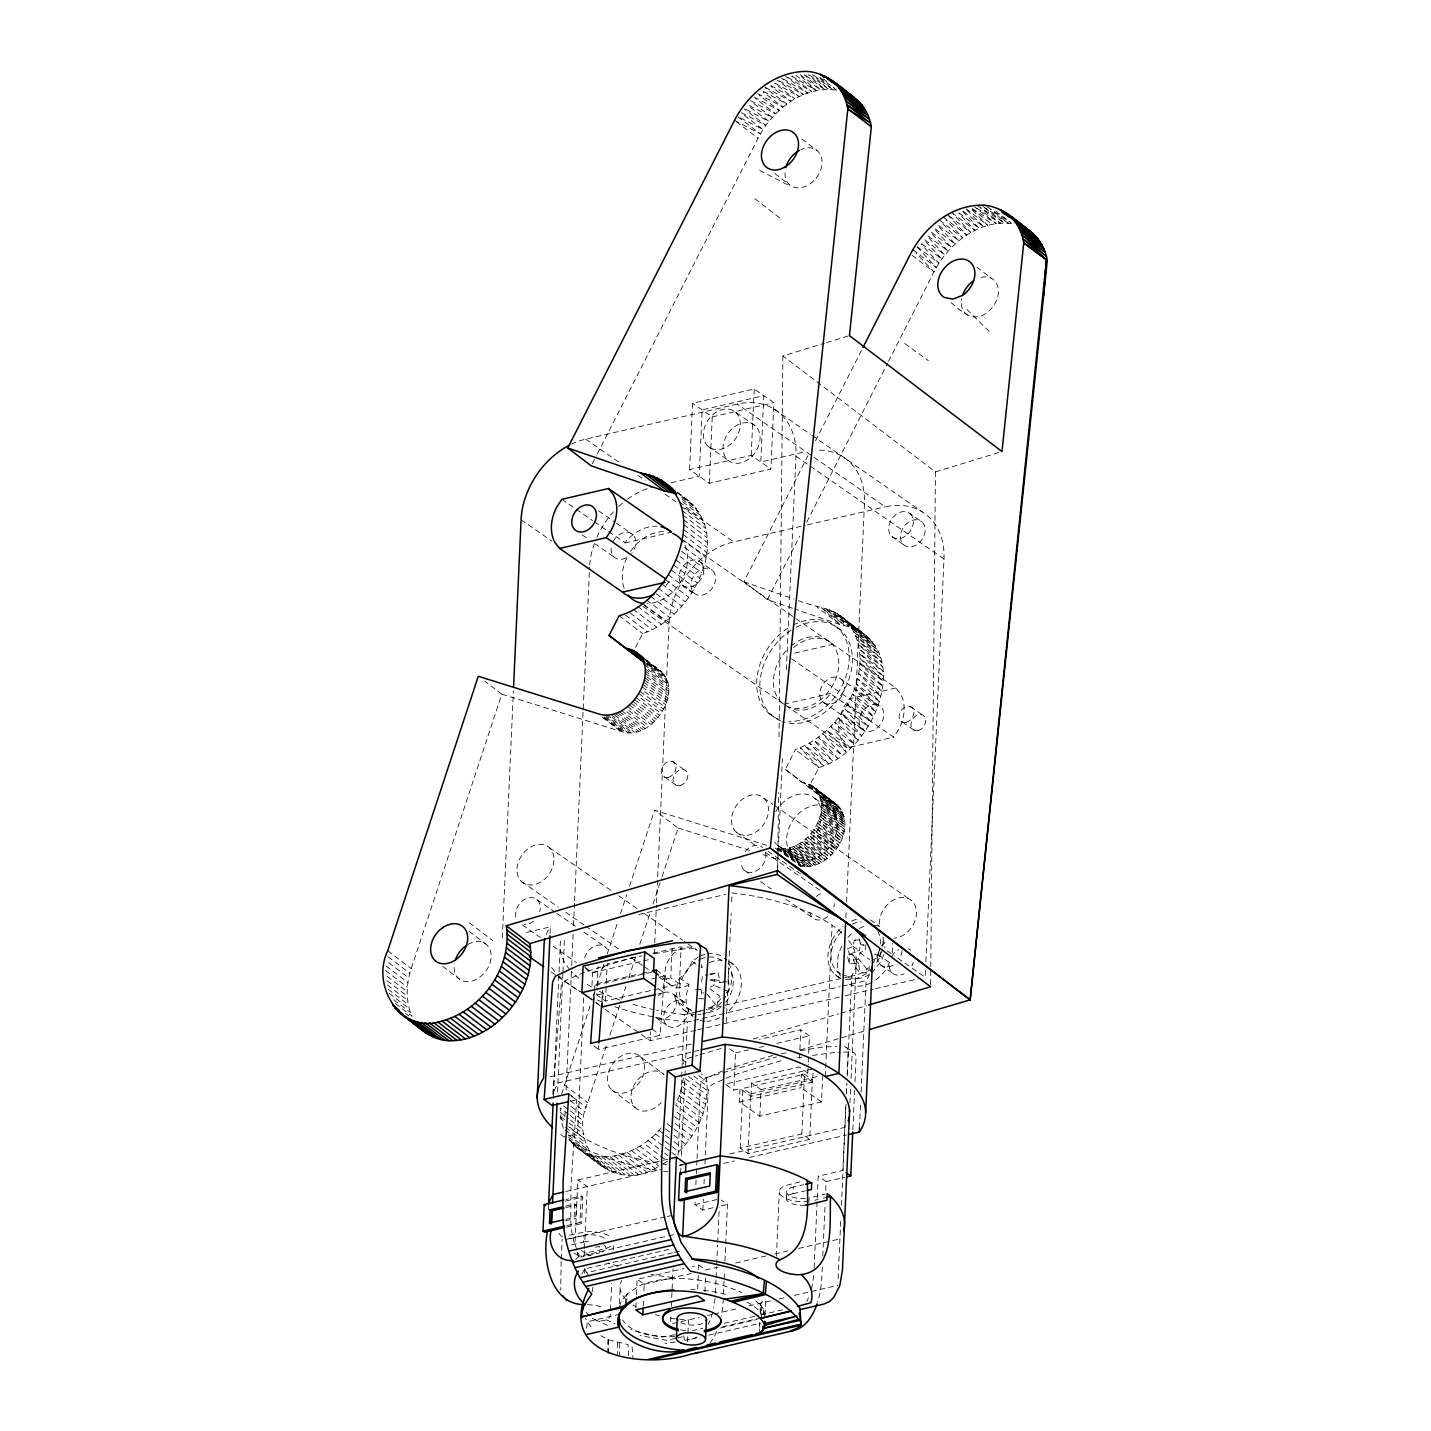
<?xml version="1.0" encoding="UTF-8"?>
<svg xmlns="http://www.w3.org/2000/svg" width="1431" height="1431" viewBox="0 0 1431 1431"><rect width="100%" height="100%" fill="white"/><g stroke="black" fill="none" stroke-linecap="round" stroke-linejoin="round"><path stroke-width="0.75" stroke-dasharray="5 3.75" d="M608.604 1353.476L608.622 1339.827L599.893 1335.177M760.201 1312.585L760.201 1304.804L755.389 1300.654M607.817 1353.171L607.871 1339.559M930.615 984.546L930.758 968.948M930.776 966.712L935.463 471.89L782.9 355.961L824.471 343.261M777.713 870.62L777.856 857.258M777.874 855.023L778.5 792.649M779.054 736.947L782.9 355.961M635.597 647.402L642.626 633.593C694.107 617.172 737.591 530.507 680.619 495.484M395.332 1003.489L412.11 1016.243C405.223 1001.342 406.225 983.956 411.234 968.626L501.816 694.142L485.02 681.371M657.705 1166.963C613.81 1195.135 566.98 1147.805 587.658 1102.639L607.138 1043.485M502.299 938.02L513.389 691.066M550.076 933.584L550.38 926.894L523.209 933.191M548.323 1209.982L548.52 1205.51M553.529 1094.125L560.129 947.072M557.553 1092.014L562.848 973.885M562.955 971.703L564.458 938.271M564.905 1116.896L565.209 1110.206M566.104 1090.172L571.595 967.767M571.702 965.531L573.098 934.389M573.491 925.499L574.493 903.247M574.6 901.011L589.572 567.302M561.149 1261.283L560.737 1290.136M561.238 1259.083L562.133 1239.157M583.687 997.997L577.605 1133.781L564.011 1136.93A170.593 71.478 2.6 0 1 558.752 1133.03M574.725 1204.079L576.299 1205.17L575.709 1218.443L574.135 1217.352L574.725 1204.079L564.458 1206.44M667.883 1159.182L577.838 1180.003L575.155 1239.747A14.632 7.37 77 0 0 577.051 1250.73M581.183 1196.012L582.757 1197.103L581.576 1223.648L580.002 1222.557L581.183 1196.012L565.961 1199.536M584.689 967.195L592.559 972.651L591.969 985.923L653.609 971.685M595.457 1247.295L599.535 1246.383L599.231 1253.019L580.897 1257.133L581.093 1252.715M571.434 1244.952L583.49 1242.09L583.794 1235.436A14.632 6.135 2.6 0 1 605.599 1239.568M584.206 1255.166L584.42 1250.73M584.51 1248.512L587.3 1186.549L577.838 1180.003M584.617 1273.018L584.814 1268.582M652.84 953.279L681.12 946.75L679.457 983.92L605.492 1001.02L596.834 995.01L597.121 988.445M597.228 986.263L598.104 966.569M602.397 1006.852L602.988 993.579L599.839 991.397M605.492 1001.02L606.172 985.709M606.279 983.526L607.155 963.832L641.964 955.801M610.5 1309.902L611.699 1283.357M613.184 1250.157L613.38 1245.739M619.408 1303.659L620.106 1288.401M635.883 1307.719L636.366 1296.808M636.455 1294.626L637.153 1279.35L683.893 1268.546M695.77 1030.248L650.318 1040.748L650.729 1031.858M654.217 953.994L654.611 945.086M654.718 942.868L656.418 905.054M656.507 902.818L669.1 622.503A73.196 55.326 -55.2 0 1 733.709 541.866L805.188 525.356M643.252 1306.092L643.539 1299.545M643.932 1290.816L644.236 1284.269L637.153 1279.35M657.652 994.098L664.038 992.613L664.628 979.341L659.906 976.067M689.581 469.618L692.568 403.238L754.191 388.982L773.885 402.648L770.898 469.046L709.275 483.284L689.581 469.618L751.221 455.38L770.898 469.046M679.457 983.92L670.781 977.91L672.159 947.304M670.638 1321.815L670.942 1315.178M671.336 1306.324L673.017 1268.653M678.133 1155.032L681.532 1079.207M681.639 1076.988L681.925 1070.316M682.032 1068.081L684.429 1014.668L697.469 1011.645M709.275 483.284L712.244 416.886L692.568 403.238M680.584 1173.366L680.977 1164.458M681.371 1155.55L684.877 1077.65M684.966 1075.414L687.363 1022.002L691.674 1021.001M687.56 1341.741L688.526 1319.937L679.636 1319.275M713.121 1207.71L702.854 1210.089L694.983 1204.616L695.18 1200.233M695.86 1184.868L696.253 1176.085M696.36 1173.885L696.951 1160.72M697.04 1158.52L700.296 1086.093A7.316 5.527 -55.2 0 1 705.555 1078.437L725.678 1069.565L772.758 1055.398M697.702 1289.116L698.489 1271.658M698.578 1269.476L698.775 1265.111L692.407 1266.578M702.854 1210.089L703.337 1199.106M704.034 1183.741L704.231 1179.359M704.928 1163.993L705.215 1157.411M705.322 1155.211L708.166 1091.549A7.316 5.527 -55.2 0 1 713.425 1083.893L733.548 1075.021L782.775 1060.228M708.148 1008.014L716.77 1006.011L719.435 995.869L708.417 987.784L714.015 985.297L714.266 979.734L708.774 979.806M704.893 1291.853L705.572 1276.577M751.221 455.38L754.191 388.982M726.25 1022.145L727.646 990.878M728.039 982.042L729.452 950.81M729.846 941.938L731.152 912.96M731.652 901.834L732.046 892.926L747.626 895.037A154.459 64.717 2.6 0 1 842.43 933.549M715.411 1293.016L716.001 1279.886M716.09 1277.704L716.591 1266.757M716.681 1264.575L717.575 1244.881M717.664 1242.68L719.238 1207.675M723.478 1294.107L724.068 1280.978M724.158 1278.777L724.551 1270.03M724.945 1261.283L725.642 1245.972M725.732 1243.772L727.503 1204.383L721.206 1200.019M813.041 1073.232L812.647 1082.086L751.007 1096.325L739.988 1088.669L733.835 1090.1L735.498 1052.912L728.576 1048.118M822.682 1075.361L821.501 1101.924L759.861 1116.162L739.398 1101.959L739.988 1088.669M740.203 1148.181L742.886 1088.436L804.526 1074.18L812.397 1079.654L809.713 1139.398L748.073 1153.654L740.203 1148.181L801.843 1133.942L809.713 1139.398M748.073 1153.654L750.756 1093.892L742.886 1088.436M751.007 1096.325L751.615 1083.052L813.237 1068.796M759.861 1116.162L761.059 1089.599L751.615 1083.052M777.48 867.812L782.363 758.806M786.37 669.815L795.958 456.239A73.196 55.326 -55.2 0 0 737.305 404.097L585.69 439.138A73.196 55.326 -55.2 0 0 571.613 444.093M759.396 1333.781L759.879 1322.87M760.272 1314.141L760.773 1303.23L764.565 1298.972M765.138 1315.053L765.925 1297.595M776.407 1256.257L779.287 1192.077M786.299 1198.856L786.603 1192.22M805.331 1205.135A14.632 6.135 2.6 0 1 787.658 1201.235A14.632 6.135 2.6 0 1 793.042 1193.651L793.329 1187.014L803.524 1184.725M799.518 1058.242L800.788 1029.819L759.467 1039.371M821.501 1101.924L801.02 1087.703L801.628 1074.431L807.782 1073L808.175 1064.253M801.843 1133.942L804.526 1074.18M808.282 1062.07L808.569 1055.506M808.676 1053.323L809.445 1035.829L800.788 1029.819M808.891 1202.38L809.087 1197.944L825.168 1194.134M814.114 1268.027L818.246 1176.139L842.895 1170.433L845.846 1104.589M825.293 1076.541L825.58 1069.869M825.687 1067.633L832.091 925.177M822.288 1266.936L821.895 1275.683A91.423 45.989 77 0 1 817.566 1302.246M822.771 1255.989L825.132 1203.489M825.723 1190.359L826.116 1181.595L818.246 1176.139M845.882 917.575L846.168 910.903M846.58 902.013L864.449 503.784A73.196 55.326 -55.2 0 0 815.795 450.21M846.347 1093.606L846.741 1084.841M847.134 1076.058L848.207 1051.91A7.316 5.527 -55.2 0 0 843.539 1046.544M838.137 1278.724L840.712 1221.072M841.428 1205.474L846.025 1102.872M846.419 1093.982L846.919 1082.945M847.313 1074.037L851.731 975.996L854.969 969.538A154.459 64.717 2.6 0 0 847.814 939.38M849.942 1102.979L850.658 1087.399M851.051 1078.598L856.346 960.523M852.84 1129.81L854.611 1090.297M855.005 1081.514L856.096 1057.366A7.316 5.527 -55.2 0 0 851.427 1052L838.262 1052.232M865.88 944.693L865.63 950.256L860.031 952.742L858.654 958.967L868.384 970.969C857.026 978.554 853.985 962.83 852.643 954.441L847.152 954.531L849.191 963.582L858.707 963.689L859.763 972.973M859.512 1127.61L860.603 1103.122M861.104 1091.996L866.095 980.682A170.593 71.478 2.6 0 0 869.404 974.94M925.499 970.558L925.195 977.23L894.464 955.908M925.893 961.65L943.977 558.984A73.196 55.326 -55.2 0 0 885.324 506.842L737.305 404.097M671.801 1152.51L675.164 1155.067C696.593 1136.089 711.118 1106.628 706.216 1077.632L701.172 1073.805M501.816 694.142L620.696 731.33C655.541 744.388 692.658 676.63 649.137 666.13M726.286 992.846L728.397 991.504L728.826 982.203M880.333 951.883L880.011 956.463L871.032 960.845M552.795 1094.393L561.292 984.939L565.871 980.396L586.102 971.56L635.418 956.784M568.805 1093.713L576.657 1099.777L570.987 1186.102L570.79 1219.856A50.926 25.615 77 0 0 572.114 1233.647L574.779 1245.238M593.919 997.335L594.241 992.953M594.402 990.753L594.867 984.188L639.496 973.867M656.507 969.932L664.342 975.978L660.085 1035.203L598.462 1049.442L598.766 1045.059M601.932 1001.199L602.719 990.234M586.638 1328.218L587.211 1321.779L585.368 1317.969M728.397 991.504L714.015 985.297M849.191 963.582L849.62 954.28L848.136 950.739M699.294 1122.888L675.79 1105.072L680.906 1091.245L683.463 1077.328M625.132 1304.839L626.545 1294.518L638.763 1286.093A73.196 39.102 8.6 0 1 670.71 1278.813M626.313 1303.534L627.744 1293.23M698.239 956.91L691.674 961.865A21.966 16.6 -55.2 0 1 682.515 975.942L679.492 977.963C675.557 986.317 675.468 996.244 679.421 1004.598A32.931 24.899 -55.2 0 0 700.975 1014.329M701.745 964.655L701.244 967.75L704.463 965.603M879.904 948.413L877.364 956.337A14.632 11.072 -55.2 0 0 895.341 963.564M882.855 946.356L883.016 937.019M877.686 954.352L889.492 962.544L889.17 964.53A14.632 11.072 -55.2 0 0 904.106 973.778M892.3 952.921L892.461 943.584M592.13 1291.978L593.597 1284.072M760.201 1304.804L763.349 1308.793L763.134 1314.534M701.387 981.523L702.764 975.298L707.916 974.94M847.402 948.968L853.001 946.481L854.379 940.256L859.548 939.058L860.389 944.782L864.145 945.694M849.62 954.28L859.316 950.417L860.997 942.779M561.668 1094.107L590.574 1004.544M619.623 1306.467L621.108 1301.852L626.545 1294.518M593.364 996.083L596.137 987.64M596.834 985.53L603.793 964.405M607.263 953.833L617.709 922.154M620.482 913.711L626.742 894.697M629.533 886.236L654.575 810.196L767.105 845.417M609.91 1035.042L621.054 1001.235M621.734 999.124L625.919 986.46M628.692 977.999L635.65 956.892M639.818 944.21L650.264 912.531M653.037 904.07L661.39 878.723M662.088 876.613L678.079 828.03L654.575 810.196M882.265 950.059L879.081 958.448A32.931 24.899 -55.2 0 1 874.395 965.657M868.384 970.969L869.35 968.465M679.492 977.963L688.937 984.51L685.825 997.067L686.379 1004.061L673.25 994.205A14.632 11.072 -55.2 0 0 658.475 995.547M883.893 954.531L881.299 961.113L872.391 972.221M889.492 962.544L888.526 965.013A32.931 24.899 -55.2 0 1 874.556 980.772M592.255 463.859L596.298 455.917M597.317 453.931L758.019 138.27C772.525 109.883 803.346 85.27 836.724 90.207L833.414 87.363M792.38 608.211L767.374 599.625L743.87 581.791L808.479 454.682M815.545 440.784L861.999 349.432M767.374 599.625L799.696 536.07M806.762 522.172L887.524 363.277M888.544 361.292L933.978 271.926C948.431 243.574 979.126 219.015 1012.468 223.808M813.881 787.265L835.954 803.936L812.45 786.102C836.634 808.73 807.424 853.377 777.158 848.494L800.68 866.31C830.928 871.193 860.156 826.563 835.954 803.936L812.45 786.102L801.879 782.185L785.315 769.377L795.35 749.629C829.265 736.947 854.683 704.302 859.441 668.527C861.247 653.341 858.618 637.028 849.227 624.596C837.153 606.851 813.577 607.656 795.94 599.678M581.827 1274.198L584.51 1268.975L672.409 1248.655M594.259 521.796L625.079 542.653A38.798 29.318 -55.2 0 1 657.044 526.268M669.279 581.38L669.046 581.737A38.798 29.318 -55.2 0 1 663.519 587.604M680.977 538.718L895.878 688.007L900.528 693.82A38.798 29.318 -55.2 0 1 898.954 729.005L893.677 737.126L830.445 693.785A38.798 29.318 -55.2 0 1 790.771 708.488M895.878 688.007L849.245 698.775L843.95 706.896A38.798 29.318 -55.2 0 0 842.376 742.081L847.027 747.912L893.677 737.126M725.767 1002.183C733.388 992.667 736.518 978.017 728.665 967.696M891.71 956.606L893.194 954.316A14.632 11.072 -55.2 0 1 898.883 949.594M592.47 1157.053L568.948 1139.237C592.917 1171.703 641.857 1153.923 662.213 1126.394M575.656 1259.495L578.607 1256.615L666.506 1236.312M688.937 984.51L687.417 985.512A21.966 16.6 -55.2 0 1 665.88 966.354A21.966 16.6 -55.2 0 1 697.201 950.291L684.412 941.401M720.777 1007.263L715.071 1011.055L703.05 1013.828M869.529 974.117C862.499 979.68 853.091 979.376 844.97 976.711M663.269 1163.85L667.365 1161.167L643.843 1143.333M586.245 1312.084C590.52 1319.06 600.43 1323.764 607.853 1318.899A21.966 9.194 2.6 0 0 610.304 1314.338M826.546 342.635L849.424 335.641M935.463 471.89L1001.986 451.57M581.201 1250.497L585.512 1253.091L603.471 1249.102A21.966 9.194 2.6 0 0 611.126 1245.864M709.83 974.779L718.255 972.812L720.026 982.596L723.388 982.542M683.356 1064.02L682.694 1059.799L697.666 1055.398M699.795 1054.754L721.17 1048.458M753.225 1039.031L838.691 1013.846M840.838 1013.22L866.471 1005.671M706.216 1077.632L776.461 1056.937M799.875 1050.032L865.862 1030.606M569.574 1235.186L585.046 1231.876A21.966 9.194 2.6 0 1 610.161 1236.634M814.722 1200.269L818.103 1199.446M823.29 1198.212L827.279 1197.246M569.717 1238.781L583.794 1235.436M712.244 416.886L773.885 402.648M671.336 482.712L699.187 476.273L702.156 409.892L763.796 395.654L760.809 462.034L805.796 451.641M624.846 543.029L671.497 532.243M807.352 524.855L885.324 506.842M794.724 653.108L832.896 644.29M784.045 704.195L830.696 693.409M638.62 914.516L725.535 894.429M592.559 972.651L641.446 961.364M643.574 960.863L652.071 958.895M641.625 973.384L650.121 971.416M651.588 978.929L664.342 975.978M596.834 995.01L602.988 993.579M664.628 979.341L670.781 977.91M853.484 960.165L858.654 958.967M699.634 1011.145L851.731 975.996M693.838 1020.5L700.296 1019.015M702.442 1018.514L840.265 986.657M842.412 986.156L866.095 980.682M697.934 1029.748L704.428 1028.245M706.592 1027.744L842.948 996.244M845.113 995.743L873.25 989.232M875.414 988.732L920.866 978.232M550.041 1076.774L694.321 1043.432M699.187 1050.318L557.965 1082.963L554.709 1089.42A154.459 64.717 2.6 0 0 553.332 1098.436M735.498 1052.912L748.538 1049.907M759.432 1047.385L763.778 1046.383M776.818 1043.378L809.445 1035.829M570.486 1101.19L576.657 1099.777M761.059 1089.599L818.443 1076.345M750.756 1093.892L812.397 1079.654M739.398 1101.959L801.02 1087.703M565.835 1191.522L662.32 1169.216M679.475 1165.245L685.896 1163.761M679.814 1165.532L684.143 1164.53M729.774 1153.976L844.934 1127.36M723.639 1163.403L734.407 1160.917M749.486 1157.429L846.383 1135.033M565.352 1201.128L582.757 1197.103M566.032 1207.531L576.299 1205.17M565.907 1219.248L574.135 1217.352M565.424 1220.822L575.709 1218.443M566.944 1225.58L580.002 1222.557M566.336 1227.172L581.576 1223.648M694.983 1204.616L719.632 1198.928M665.182 1216.976L565.746 1239.461M667.329 1216.493L671.622 1215.491M721.349 1205.814L727.503 1204.383M826.116 1181.595L844.612 1177.337M668.653 1235.812L675.074 1234.327M584.51 1268.975L586.728 1272.66L672.481 1252.841M674.627 1252.34L681.049 1250.855M644.236 1284.269L690.994 1273.465M705.215 1270.03L718.255 1267.025M735.641 1263.001L766.05 1255.971M774.743 1253.967L787.783 1250.944M798.641 1248.44L839.925 1238.906M620.052 1314.195L587.211 1321.779L592.989 1329.435M672.713 1323.532L699.151 1317.468M707.469 1315.5L711.905 1314.534M713.997 1313.998L739.523 1308.149M748.753 1305.948L770.486 1300.94M779.18 1298.937L785.691 1297.416M794.384 1295.413L837.833 1285.378M674.77 1334.765L662.428 1337.037A125.105 52.428 2.6 0 1 630.767 1329.614M692.014 1330.776L702.782 1328.29M724.319 1323.317L758.788 1315.339M760.952 1314.856L782.489 1309.866M722.44 1326.823L758.877 1318.398M675.432 1338.379L666.828 1340.364L639.979 1335.552M677.579 1337.878L684.018 1336.393M720.562 1327.95L757.106 1319.507M691.62 1339.112L700.188 1337.126M708.756 1335.141L760.219 1323.264M793.042 1193.651L805.259 1190.896M799.893 1181.952L785.011 1185.673A21.966 9.194 2.6 0 0 782.721 1196.763A21.966 9.194 2.6 0 0 807.835 1201.503M684.894 1340.292L688.722 1339.595A76.791 38.637 77 0 0 697.076 1336.876M654.522 953.69L684.251 948.878L697.326 948.628M781.272 1053.735L787.658 1052.697M800.412 1050.64L823.809 1046.884L836.974 1046.651M797.657 1057.831L801.915 1057.133M812.54 1055.434L836.08 1052.268M675.253 1341.956L664.986 1343.512M710.009 973.831L718.255 972.812M854.379 940.256L861.247 939.773M670.656 1278.724C695.001 1277.615 719.543 1282.534 741.705 1292.604M674.663 1336.393C656.471 1336.965 634.559 1336.089 622.646 1320.133M860.389 944.782L864.056 944.71M695.538 989.572L701.029 989.483L703.462 993.186M703.73 998.784L697.595 998.623M684.429 1014.668L668.849 1012.558A154.459 64.717 2.6 0 1 656.596 1010.268M662.052 1163.922L667.883 1164.709M672.624 1277.561L657.044 1275.45A154.459 64.717 2.6 0 1 650.872 1274.359M785.315 769.377L825.401 800.018L834.416 802.898M608.622 1339.827L627.994 1344.55L628.96 1358.645M714.266 979.734L726.733 981.845M873.643 925.106L879.832 926.465L879.493 922.101A21.966 16.6 -55.2 0 1 899.938 897.684A21.966 16.6 -55.2 0 1 916.234 915.894A21.966 16.6 -55.2 0 1 893.874 938.181M710.652 980.271L720.026 982.596M678.079 828.03L750.273 850.622M763.009 854.611L780.002 859.924M825.401 800.018L808.819 787.211L818.872 767.463C876.577 752.187 919.131 640.516 840.301 624.667L794.455 608.926M743.87 581.791L793.865 598.963M951.025 302.531C960.273 310.813 973.509 323.084 986.066 313.21A21.966 16.26 -52.8 0 0 997.997 287.416A21.966 16.26 -52.8 0 0 978.393 278.204M874.627 954.137L880.011 956.463M606.297 1319.776L615.062 1323.818M595.153 1319.722L607.281 1325.339M759.754 170.468L787.587 184.76M741.383 112.691L765.889 125.409L744.048 108.828M740.614 117.95L763.009 129.559L742.868 114.265M749.236 105.536L772.203 117.521L752.044 102.227M746.159 109.525L768.948 121.385L748.771 106.091M734.514 120.401L760.416 133.87L736.876 116.018M750.595 100.689L775.674 113.854L755.479 98.578M754.048 97.058L779.287 110.384L759.074 95.126M757.661 93.623L783.043 107.146L762.83 91.87M763.385 91.441L786.943 104.123L765.013 87.577M765.174 87.309L790.932 101.351L770.701 86.093M771.023 85.592L795.028 98.864L774.797 83.606M775.119 83.141L799.214 96.628L777.266 80.082M779.305 80.923L803.435 94.679L781.487 78.15M783.508 79.027L807.692 93.033L785.744 76.487M787.783 77.399L811.967 91.709L791.683 76.398M792.023 76.093L816.225 90.654L799.786 74.931M574.01 1252.984L580.897 1257.133M691.71 1010.733L685.843 1006.905M972.311 208.747L996.244 223.576L974.547 206.994M853.001 946.481L859.316 950.417M976.55 208.05L1000.412 223.164L980.414 207.889M977.069 205.331L1004.544 223.057L984.528 207.781M983.025 206.422L1008.551 223.29L990.216 209.284M987.032 206.672L1010.644 222.574M774.207 409.141L810.25 434.165M812.057 435.418L922.226 511.887M910.134 513.729A14.632 11.072 -55.2 0 1 903.605 537.233A14.632 11.072 -55.2 0 1 889.241 524.462A14.632 11.072 -55.2 0 1 910.134 513.729L921.94 521.939A14.632 11.072 -55.2 0 1 915.411 545.426A14.632 11.072 -55.2 0 1 901.047 532.654A14.632 11.072 -55.2 0 1 921.94 521.939M735.588 412.2A21.966 16.6 -55.2 0 1 725.803 447.438A21.966 16.6 -55.2 0 1 704.267 428.28A21.966 16.6 -55.2 0 1 735.588 412.2L755.282 425.866A21.966 16.6 -55.2 0 1 745.497 461.104A21.966 16.6 -55.2 0 1 723.943 441.946A21.966 16.6 -55.2 0 1 755.282 425.866M795.958 456.239L808.569 465.003M810.375 466.256L943.977 558.984M891.853 536.536L903.659 544.746M708.184 446.4L727.86 460.067M585.69 439.138L619.945 462.911M637.958 475.414L645.184 480.422M665.039 494.196L675.879 501.726M684.912 508.005L733.709 541.866M837.224 627.654L840.373 629.837M910.527 706.628L922.333 714.838M700.582 562.168A14.632 11.072 -55.2 0 1 694.053 585.655A14.632 11.072 -55.2 0 1 679.689 572.883A14.632 11.072 -55.2 0 1 700.582 562.168L712.388 570.361A14.632 11.072 -55.2 0 1 705.859 593.847A14.632 11.072 -55.2 0 1 691.495 581.075A14.632 11.072 -55.2 0 1 712.388 570.361M598.587 510.813L614.686 521.975M616.475 523.227L632.591 534.407M841.231 679.224A14.632 11.072 -55.2 0 1 834.702 702.71A14.632 11.072 -55.2 0 1 820.339 689.939A14.632 11.072 -55.2 0 1 841.231 679.224L880.602 706.556A14.632 11.072 -55.2 0 1 874.073 730.043A14.632 11.072 -55.2 0 1 859.709 717.271A14.632 11.072 -55.2 0 1 880.602 706.556M902.514 722.136L914.32 730.347M561.864 499.312L574.457 508.059M576.264 509.293L592.452 520.544M791.647 658.815L849.245 698.775M682.301 584.975L694.107 593.167M582.095 534.854L587.461 538.575M594.634 543.547L614.31 557.214M822.95 702.031L862.321 729.363M521.081 519.757L551.722 541.025M643.789 604.937L669.1 622.503M643.02 606.422L784.26 704.446M785.852 705.447L847.027 747.912M768.697 713.175L771.846 715.357M814.901 798.409L830.642 809.338A30.015 22.681 -55.2 0 1 817.262 857.491A30.015 22.681 -55.2 0 1 787.819 831.304A30.015 22.681 -55.2 0 1 830.642 809.338M763.671 797.979L772.794 804.311M774.636 805.581L911.69 900.725M672.624 761.614L684.447 769.806M777.427 845.149L793.185 856.078M664.61 777.122L676.434 785.315M870.388 919.9L879.832 926.465M768.018 851.284L800.466 873.804M736.25 832.18L758.126 847.367M765.424 852.429L821.949 891.674M887.238 950.882L892.658 954.656M744.335 870.352L751.543 875.343M760.559 881.603L771.381 889.116M785.798 899.115L812.844 917.897M880.548 964.888L892.354 973.08M837.457 971.864L840.051 973.67M835.167 974.726L841.464 979.09M734.121 965.013L724.676 958.448A32.931 24.899 -55.2 0 1 724.068 998.999M846.043 1047.206L853.913 1052.661M549.182 847.546L611.323 890.672M618.621 895.734L636.902 908.417M644.218 913.497L682.587 940.131M691.799 961.185L696.521 964.458M807.782 1073L799.124 1066.989L725.159 1084.09L733.835 1090.1M801.628 1074.431L812.647 1082.086M521.778 881.746L558.323 907.111M565.639 912.191L583.902 924.873M585.726 926.143L620.464 950.238M631.411 957.858L642.376 965.46M644.218 966.73L651.516 971.81M658.832 976.89L669.797 984.492M537.054 899.67L555.067 912.173M556.874 913.425L576.711 927.199M583.92 932.207L605.546 947.215M673.25 994.205L686.379 1004.061M658.904 989.071L664.038 992.613M674.573 995.869L676.291 1000.895L688.096 1009.088L688.866 1011.145A32.931 24.899 -55.2 0 0 692.998 1016.314L683.553 1009.767M522.369 924.981L540.399 937.484M553.028 946.249L576.46 962.508M666.792 1025.222L654.987 1017.012A14.632 11.072 -55.2 0 0 668.277 1016.797A14.632 11.072 -55.2 0 0 676.452 1002.773L676.291 1000.895M595.582 1002.129L598.981 1004.49M550.971 971.792L556.373 975.548M558.179 976.801L579.841 991.826M596.101 1003.113L603.327 1008.14M605.134 1009.392L639.478 1033.236M641.285 1034.488L650.318 1040.748M698.775 1265.111L705.859 1270.03M904.75 343.512L928.343 360.666M860.031 952.742L869.476 959.682M815.205 788.57L837.403 805.098M843.575 618.425L863.877 633.611M819.802 77.417L836.724 90.207M814.185 75.61L832.788 89.652L817.96 76.63M810.161 75.378L828.782 89.42L812.397 74.716M806.047 75.485L824.667 89.527L808.354 74.555M800.179 74.609L820.464 89.92L804.222 74.698M795.94 75.36L816.225 90.654M976.783 267.168L991.898 278.634M912.137 255.362L933.978 271.926L915.858 252.876M870.066 639.192L833.253 611.466L875.146 645.936L851.642 628.102L877.292 649.656L853.77 631.84L879.099 653.645L855.577 635.811L880.637 657.849L857.115 640.015L881.836 662.231L858.314 644.415L882.694 666.81L859.19 648.976L883.267 671.515L859.763 653.699L883.499 676.362L859.977 658.528L883.374 681.317L859.852 663.501L882.963 686.343L859.441 668.527L882.194 691.459L858.672 673.625L881.085 696.575L857.563 678.741L879.671 701.691L856.167 683.857L877.972 706.807L854.468 688.991L875.951 711.869L852.447 694.053L873.643 716.877L850.121 699.043L871.032 721.779L847.51 703.945L868.17 726.572L844.666 708.739L865.057 731.205L841.535 713.389L861.677 735.713L838.172 717.897L858.081 740.006L834.577 722.19L854.307 744.138L830.785 726.304L850.318 748.002L826.796 730.168L846.168 751.633L822.646 733.799L841.839 755.013L818.335 737.18L837.421 758.108L813.917 740.292L832.896 760.916L809.374 743.083L828.281 763.421L804.759 745.605L823.576 765.603L800.054 747.787L818.872 767.463L795.35 749.629M849.227 624.596L872.749 642.43L846.544 621.358L867.079 636.258L836.902 613.47L856.775 629.282M852.912 627.601L829.408 609.767L848.869 626.277L825.347 608.443L844.648 625.311L821.144 607.477L840.301 624.667L816.779 606.833M838.727 806.404L810.894 785.064L839.961 807.817L807.513 783.473L829.229 800.698M832.77 802.022L809.248 784.188L841.052 809.374L803.828 782.453L843.575 814.633L820.052 796.799L844.147 816.564L820.625 798.731L844.594 818.586L821.09 800.77L844.88 820.696L821.358 802.863L845.005 822.843L821.483 805.009L845.005 825.043L821.483 807.209L844.862 827.279L821.34 809.445L844.558 829.533L821.054 811.717L844.147 831.822L820.643 813.989L843.557 834.094L820.052 816.26L842.859 836.384L819.337 818.55L842.018 838.655L818.496 820.822L841.034 840.909L817.512 823.075L839.925 843.127L816.403 825.293L838.691 845.292L815.187 827.458L837.368 847.402L813.863 829.569L835.901 849.442L812.379 831.626L834.345 851.409L810.84 833.593L832.699 853.287L809.195 835.454L830.982 855.076L807.478 837.242L829.175 856.775L805.653 838.942L827.279 858.35L803.775 840.516L825.347 859.798L801.825 841.965L823.344 861.14L799.822 843.306L821.305 862.338L797.783 844.523L819.212 863.43L795.708 845.596L817.137 864.342L793.633 846.508L815.008 865.129L791.504 847.295L812.915 865.737L789.393 847.921L810.787 866.238L787.265 848.404L808.694 866.578L785.172 848.744L806.637 866.721L783.133 848.887L804.598 866.757L781.076 848.923L802.594 866.596L779.09 848.762L800.68 866.31M819.355 794.956L842.877 812.79L817.548 791.54M682.694 1059.799L686.057 1062.339M698.471 1075.486L706.86 1081.854M693.749 1076.005L707.2 1086.201M688.758 1076.613L707.218 1090.619M685.145 1078.616L706.986 1095.162M682.891 1081.943L706.395 1099.777M682.05 1086.576L705.572 1104.41M640.533 1056.776A21.948 16.26 -52.8 0 1 628.817 1091.388A21.948 16.26 -52.8 0 1 608.765 1071.443A21.948 16.26 -52.8 0 1 640.533 1056.776L664.038 1074.609A21.948 16.26 -52.8 0 0 637.976 1079.511A21.948 16.26 -52.8 0 0 635.06 1107.469A21.948 16.26 -52.8 0 0 661.122 1102.55M680.906 1091.245L704.41 1109.061M679.475 1095.86L702.997 1113.694M677.775 1100.493L701.297 1118.327M676.917 1112.102L697.058 1127.378M674.43 1116.502L694.59 1131.778M675.056 1123.335L691.853 1136.071M667.079 1123.675L672.105 1127.503M673.786 1128.773L688.901 1140.239M665.576 1128.934L672.302 1134.032M673.983 1135.302L685.735 1144.228M611.556 1089.635L635.06 1107.469M658.85 1130.204L663.895 1134.032M665.576 1135.302L672.302 1140.4M673.965 1141.67L682.372 1148.038M655.326 1133.817L663.716 1140.185M665.397 1141.455L670.441 1145.283M672.123 1146.553L678.831 1151.651M651.642 1137.234L663.394 1146.142M665.075 1147.429L670.119 1151.24M647.796 1140.4L662.911 1151.866M664.592 1153.136L667.937 1155.676M564.136 1084.805L587.658 1102.639M639.746 1146.034L661.587 1162.58M571.166 1095.842L586.281 1107.308M635.614 1148.431L659.119 1166.265M570.057 1100.475L585.172 1111.941M631.375 1150.542L654.879 1168.376M570.933 1106.378L584.367 1116.574M627.118 1152.366L650.622 1170.2M563.671 1105.895L568.715 1109.705M570.397 1110.975L583.83 1121.171M622.807 1153.887L646.329 1171.721M568.518 1114.23L560.129 1107.862L561.256 1120.831L563.51 1128.773M570.2 1115.5L583.633 1125.696M618.514 1155.139L642.018 1172.955M560.183 1112.316L568.59 1118.684M570.254 1119.954L583.705 1130.15M614.239 1156.033L637.743 1173.867M560.594 1116.645L567.302 1121.725M568.983 1123.013L584.098 1134.461M609.982 1156.624L633.504 1174.44M569.663 1127.199L584.778 1138.665M605.796 1156.874L629.3 1174.708M565.585 1127.431L585.744 1142.707M601.682 1156.803L625.186 1174.636M565.191 1130.043L587.014 1146.607M597.657 1156.427L621.179 1174.243M568.411 1134.998L588.57 1150.274M593.776 1155.711L617.28 1173.545M568.536 1137.251L590.377 1153.797M590.001 1154.692L613.523 1172.526M586.424 1153.368L609.946 1171.202M571.291 1142.242L594.813 1160.076M573.885 1145.015L606.494 1169.538M576.693 1147.555L603.256 1167.607M801.915 139.057L817.029 150.541M928.003 235.882L948.127 251.194L930.955 232.752M924.73 239.746L944.871 255.058L927.521 236.437M921.689 243.771L941.813 259.065L924.301 240.319M917.128 246.669L938.969 263.25L921.278 244.379M912.853 249.692L936.339 267.525L916.949 246.973M736.196 121.671L758.019 138.27M774.869 173.634L789.984 185.118M677.489 492.246L690.923 502.442M677.113 492.604L693.892 505.376M681.46 497.129L696.575 508.613M682.193 499.347L698.99 512.101M682.641 501.798L701.118 515.84M679.421 501.959L702.925 519.829M680.941 506.145L704.463 524.014M682.14 510.545L705.644 528.415M682.998 515.106L706.52 532.976M683.571 519.829L707.075 537.68M683.803 524.658L707.308 542.528M683.678 529.613L707.182 547.483M683.249 534.639L706.753 552.509M682.48 539.737L706.002 557.607M684.734 547.429L704.875 562.741M681.639 551.257L703.48 567.839M679.94 556.373L701.78 572.972M676.237 560.165L699.741 578.035M673.929 565.156L697.434 583.025M671.3 570.057L694.822 587.926M668.456 574.851L691.96 592.72M665.326 579.483L688.83 597.353M661.945 583.991L685.449 601.861M658.349 588.284L681.871 606.154M656.239 593.686L678.079 610.268M650.586 596.262L674.09 614.132M646.418 599.911L669.941 617.781M643.789 604.562L665.612 621.143M637.689 606.386L661.194 624.256M633.146 609.177L656.65 627.046M630.212 612.969L652.035 629.551M625.508 615.151L647.331 631.733M619.122 615.724L642.626 633.593M646.025 659.727L661.14 671.211M645.667 659.763L662.464 672.516M643.556 658.6L663.698 673.929M646.365 661.033L654.772 667.418M648.01 662.714L664.789 675.468M647.939 663L652.983 666.828M647.295 663.108L665.773 677.149M647.724 663.859L651.087 666.399M644.773 662.303L666.613 678.884M643.789 662.875L667.311 680.745M644.361 664.807L667.883 682.676M648.171 669.386L668.331 684.698M645.095 668.939L668.599 686.791M645.22 671.067L668.724 688.937M645.22 673.285L668.724 691.155M646.758 676.774L668.581 693.373M644.773 677.775L668.295 695.645M644.361 680.047L667.866 697.917M643.771 682.319L667.275 700.188M643.056 684.608L666.578 702.478M642.215 686.88L665.737 704.75M644.594 691.674L664.753 707.003M640.14 691.352L663.644 709.221M638.906 693.516L662.41 711.386M640.927 698.167L661.086 713.497M636.097 697.666L659.602 715.536M634.541 699.634L658.063 717.503M632.896 701.512L656.418 719.382M631.178 703.301L654.7 721.17M629.372 704.982L652.876 722.852M627.476 706.574L650.98 724.444M628.907 710.563L649.048 725.893M626.885 711.905L647.045 727.216M621.501 710.563L645.005 728.433M619.408 711.636L642.93 729.506M617.333 712.566L640.838 730.436M615.205 713.336L638.709 731.205M614.793 715.232L636.616 731.831M610.983 714.463L634.488 732.332M612.235 717.342L632.395 732.654M606.833 714.928L630.338 732.797M604.794 714.981L628.298 732.833M606.154 717.36L626.295 732.69M604.222 717.092L624.381 732.404M604.007 717.915L622.485 731.957M602.218 717.289L620.696 731.33M469.332 922.78L492.854 940.65M469.028 931.277L485.825 944.049M442.698 966.408L459.476 979.18M387.729 950.756L411.234 968.626M388.034 956.713L409.856 973.295M388.606 962.616L408.747 977.928M386.12 965.961L407.942 982.56M385.583 970.558L407.406 987.157M387.068 976.371L407.209 991.683M387.121 980.807L407.263 996.119M387.515 985.136L407.674 1000.448M388.195 989.322L408.336 1004.634M389.16 993.364L409.302 1008.694M393.775 999.804L410.572 1012.576M405.528 1013.381L408.89 1015.938M995.815 211.09L1010.805 222.538M971.971 209.015L992.005 224.309M966.05 208.783L987.748 225.365L971.577 209.373M963.439 211.394L983.491 226.706L965.853 208.98M951.633 212.45L975.03 230.302L958.806 213.541M949.129 215.956L970.862 232.555L953.118 213.988M943.351 217.172L966.766 235.06L947.447 214.686M939.362 219.945L962.777 237.814L946.338 220.338M938.808 225.508L958.895 240.837L940.865 221.537M935.051 228.745L955.157 244.093L936.983 224.578M931.456 232.216L951.561 247.545L934.55 229.246M959.181 213.04L979.233 228.37L960.112 208.854M754.87 198.694L781.594 219.337M652.25 1029.157L660.085 1035.203M593.758 1045.811L598.462 1049.442M840.373 615.777L860.425 631.286M775.262 848.046L780.289 852.017M777.158 848.494L790.467 859.19M823.469 78.83L826.778 81.674M966.962 309.507L990.163 332.439M707.039 994.008L716.77 1006.011M586.728 1272.66L589.071 1276.094M852.643 954.441L858.707 963.689M576.943 1252.161L578.607 1256.615M883.106 937.931L884.966 947.877M701.029 989.483L701.87 995.207M759.324 1322.477L759.986 1328.594M683.839 1335.749L684.286 1339.81M688.096 1009.088L688.257 1010.966A14.632 11.072 -55.2 0 1 672.159 1027.369A14.632 11.072 -55.2 0 1 665.558 1009.642A14.632 11.072 -55.2 0 1 685.073 1002.415M632.091 1346.875L633.039 1359.003M764.082 1311.476L764.297 1315.483M763.582 1309.723L763.832 1315.697M619.247 1343.083L619.712 1355.014M617.316 1342.689L617.709 1354.585M761.381 1305.913L761.489 1319.615M784.975 172.883A21.966 16.26 -52.8 0 0 798.14 187.89L802.916 187.246A21.966 16.26 -52.8 0 0 821.805 165.37A21.966 16.26 -52.8 0 0 808.873 147.769L804.097 148.413A21.966 16.26 -52.8 0 0 800.859 149.593M467.937 944.442A21.966 16.26 -52.8 0 1 491.083 953.833A21.966 16.26 -52.8 0 1 472.033 981.022A21.966 16.26 -52.8 0 1 454.414 963.743M967.821 315.267A21.966 16.26 -52.8 0 1 961.632 299.007M715.053 1298.185A76.791 38.637 77 0 1 713.64 1307.952M712.602 1312.46A76.791 38.637 77 0 1 708.166 1324.265M723.281 1298.472A91.423 45.989 77 0 1 721.188 1316.252M716.663 1331.385A91.423 45.989 77 0 1 709.973 1343.065M813.667 1275.397A76.791 38.637 77 0 1 811.216 1289.671M808.461 1297.863A76.791 38.637 77 0 1 806.78 1301.477M690.618 1289.528A73.196 30.677 2.6 0 1 694.876 1289.707M703.372 1290.386A73.196 30.677 2.6 0 1 725.481 1294.268M746.857 1302.103A73.196 30.677 2.6 0 1 761.507 1313.569M675.36 1318.845A73.196 30.677 2.6 0 1 667.222 1317.468M659.458 1315.715A73.196 30.677 2.6 0 1 655.309 1314.588M636.312 1306.932A73.196 30.677 2.6 0 1 633.039 1304.965M626.116 1299.509A73.196 30.677 2.6 0 1 621.734 1280.477M654.575 1009.857A154.459 64.717 2.6 0 1 629.747 1003.381M619.945 1000.072A154.459 64.717 2.6 0 1 599.088 991.111M591.468 986.943A154.459 64.717 2.6 0 1 584.385 982.417M578.875 978.303A154.459 64.717 2.6 0 1 571.202 971.148M569.896 969.699A154.459 64.717 2.6 0 1 561.507 938.056M617.942 1266.274A154.459 64.717 2.6 0 1 608.157 1262.983M590.949 1255.828A154.459 64.717 2.6 0 1 585.512 1253.091M562.24 1236.939A154.459 64.717 2.6 0 1 558.09 1232.592M702.639 1323.478A14.632 6.135 2.6 0 1 679.528 1321.779M805.617 1198.498A14.632 6.135 2.6 0 1 787.962 1194.599A14.632 6.135 2.6 0 1 793.329 1187.014M685.556 1330.687A29.282 12.271 2.6 0 1 680.083 1329.739M587.408 1304.696A21.966 9.194 2.6 0 1 603.184 1307.684M579.466 1255.381A14.632 7.37 77 0 1 577.766 1252.411M603.685 1244.702A14.632 6.135 2.6 0 1 602.165 1252.089M583.49 1242.09A14.632 6.135 2.6 0 1 590.717 1241.393M613.076 541.634A14.632 11.072 -55.2 0 1 631.429 533.53A14.632 11.072 -55.2 0 1 631.733 553.189M626.062 557.893A14.632 11.072 -55.2 0 1 611.699 545.122M793.507 647.545A38.798 29.318 -55.2 0 1 832.681 644.022M877.668 930.848A29.282 22.127 -55.2 0 1 879.224 950.434M878.688 952.205A29.282 22.127 -55.2 0 1 872.32 963.814M869.78 966.658A29.282 22.127 -55.2 0 1 842.376 974.905M840.623 974.082A29.282 22.127 -55.2 0 1 843.02 930.15M852.071 924.14A29.282 22.127 -55.2 0 1 861.194 921.922M728.236 971.721A29.282 22.127 -55.2 0 1 728.057 983.705M720.705 998.856A29.282 22.127 -55.2 0 1 706.145 1009.696M700.779 1011.055A29.282 22.127 -55.2 0 1 696.575 1011.234M690.762 1009.946A29.282 22.127 -55.2 0 1 679.832 986.281A29.282 22.127 -55.2 0 1 698.883 959.933M700.475 959.181A29.282 22.127 -55.2 0 1 722.387 961.292M728.594 961.578A32.931 24.899 -55.2 0 1 726.268 1013.327M719.453 1017.852A32.931 24.899 -55.2 0 1 706.825 1021.215M705.089 1021.179A32.931 24.899 -55.2 0 1 698.525 1019.748M709.454 962.616A32.931 24.899 -55.2 0 1 722.029 960.147M721.403 1002.326A32.931 24.899 -55.2 0 1 702.764 1013.971M700.009 956.051A32.931 24.899 -55.2 0 1 705.447 954.227M707.254 953.869A32.931 24.899 -55.2 0 1 722.977 957.106M687.363 1022.002A170.593 71.478 2.6 0 1 614.99 1006.78M601.879 1001.915A170.593 71.478 2.6 0 1 596.011 999.428M583.133 993.114A170.593 71.478 2.6 0 1 559.36 976.318M554.781 971.506A170.593 71.478 2.6 0 1 550.989 966.605M546.231 934.604A170.593 71.478 2.6 0 1 550.38 926.894M589.715 565.138A73.196 55.326 -55.2 0 1 594.115 544.335M596.87 537.341A73.196 55.326 -55.2 0 1 613.452 511.833M618.764 506.413A73.196 55.326 -55.2 0 1 622.968 502.692M627.368 499.276A73.196 55.326 -55.2 0 1 652.178 487.184M775.835 811.52A30.015 22.681 -55.2 0 1 813.613 797.371A30.015 22.681 -55.2 0 1 812.2 838.065A30.015 22.681 -55.2 0 1 774.761 842.161M793.15 625.079A54.897 41.499 -55.2 0 1 849.191 659.727A54.897 41.499 -55.2 0 1 788.839 721.278M777.909 718.881A54.897 41.499 -55.2 0 1 757.142 676.398A54.897 41.499 -55.2 0 1 789.823 626.939M871.05 982.829A32.931 24.899 -55.2 0 1 846.311 982.632M840.48 976.121A32.931 24.899 -55.2 0 1 841.822 946.231M847.885 937.394A32.931 24.899 -55.2 0 1 852.465 932.958M859.298 928.433A32.931 24.899 -55.2 0 1 866.524 925.75M913.246 962.365A14.632 11.072 -55.2 0 1 911.869 965.853M908.184 948.753A14.632 11.072 -55.2 0 1 910.635 950.273M684.93 545.318A38.798 29.318 -55.2 0 1 679.886 583.097A38.798 29.318 -55.2 0 1 647.009 603.649M624.166 588.105A38.798 29.318 -55.2 0 1 627.44 556.605M630.552 551.382A38.798 29.318 -55.2 0 1 664.914 531.724M515.84 917.253A14.632 11.072 -55.2 0 1 528.504 897.792A14.632 11.072 -55.2 0 1 539.666 911.762M533.548 921.153A14.632 11.072 -55.2 0 1 524.14 924.641M765.531 852.751A14.632 11.072 -55.2 0 1 754.495 871.729A14.632 11.072 -55.2 0 1 741.151 861.784M745.193 851.57A14.632 11.072 -55.2 0 1 762.616 847.546M796.298 627.261A54.897 41.499 -55.2 0 1 851.821 667.401A54.897 41.499 -55.2 0 1 782.775 721.689M781.058 721.063A54.897 41.499 -55.2 0 1 760.183 679.528A54.897 41.499 -55.2 0 1 791.307 630.141M873.017 967.302A32.931 24.899 -55.2 0 1 842.251 978.697M840.695 978.142A32.931 24.899 -55.2 0 1 843.02 926.394M851.624 921.027A32.931 24.899 -55.2 0 1 857.062 919.185M791.146 645.9A38.798 29.318 -55.2 0 1 838.781 665.039A38.798 29.318 -55.2 0 1 788.409 706.842M781.898 702.818A38.798 29.318 -55.2 0 1 788.195 648.565M902.013 950.631A14.632 11.072 -55.2 0 1 900.063 957.661M881.389 946.106A14.632 11.072 -55.2 0 1 887.077 941.401M657.938 1163.206A154.459 64.717 2.6 0 1 568.787 1126.841M563.099 1121.063A154.459 64.717 2.6 0 1 559.664 1116.609M667.776 1171.81A170.593 71.478 2.6 0 1 663.555 1171.202M657.276 1170.218A170.593 71.478 2.6 0 1 569.037 1140.239M584.653 957.929A14.632 11.072 -55.2 0 1 595.385 945.819A14.632 11.072 -55.2 0 1 607.388 949.504M604.705 965.997A14.632 11.072 -55.2 0 1 585.44 967.732M834.309 903.641A14.632 11.072 -55.2 0 1 833.736 907.165M827.619 916.555A14.632 11.072 -55.2 0 1 809.642 909.329M816.332 896.414A14.632 11.072 -55.2 0 1 822.575 893.212M553.976 860.371L553.117 865.666A21.966 16.6 -55.2 0 1 543.959 879.761L539.398 882.784A21.966 16.6 -55.2 0 1 517.128 872.32A21.966 16.6 -55.2 0 1 534.765 845.184A21.966 16.6 -55.2 0 1 553.976 860.371M744.317 835.418L739.934 834.47A21.966 16.6 -55.2 0 1 731.867 824.363L731.474 819.355A21.966 16.6 -55.2 0 1 752.456 794.867A21.966 16.6 -55.2 0 1 768.018 814.328A21.966 16.6 -55.2 0 1 744.317 835.418M917.969 730.561A8.783 6.636 -55.2 0 0 924.909 717.128A8.783 6.636 -55.2 0 0 912.102 720.079A8.783 6.636 -55.2 0 0 917.969 730.561M680.083 785.53A8.783 6.636 -55.2 0 0 687.023 772.096A8.783 6.636 -55.2 0 0 674.216 775.065A8.783 6.636 -55.2 0 0 680.083 785.53M668.259 777.337A8.783 6.636 -55.2 0 0 675.199 763.904A8.783 6.636 -55.2 0 0 662.392 766.873A8.783 6.636 -55.2 0 0 668.259 777.337M906.163 722.351A8.783 6.636 -55.2 0 0 913.103 708.917A8.783 6.636 -55.2 0 0 900.296 711.887A8.783 6.636 -55.2 0 0 906.163 722.351"/><path stroke-width="1.5" d="M683.517 1350.131C651.516 1359.861 584.993 1328.254 636.92 1298.328A70.942 37.904 8.6 0 1 668.867 1291.048C696.056 1289.886 723.603 1296.271 747.554 1309.186C754.477 1312.943 772.561 1324.426 760.433 1332.655L756.14 1333.656M588.839 1288.544C553.278 1357.93 646.275 1369.056 691.513 1353.923A91.423 45.989 77 0 0 698.274 1352.295M513.586 686.612L521.081 519.757A73.196 55.326 -55.2 0 1 569.645 445.077M537.197 1097.881L543.995 946.517A170.593 71.478 2.6 0 1 544.961 938.521M549.969 935.802L543.583 1078.276A170.593 71.478 2.6 0 0 552.581 1127.682M564.172 1227.673L544.585 1232.198L543.011 1231.107L544.209 1204.562L563.778 1200.037M547.34 1232.109C542.152 1257.76 549.576 1302.335 581.773 1304.553M548.628 1203.292L553.135 1103.033M550.076 1209.767L551.65 1210.859L551.042 1224.131L549.468 1223.04L550.076 1209.767L562.401 1206.923M551.364 1229.891C546.803 1244.827 556.444 1261.963 573.187 1260.532M551.668 1223.255L552.259 1209.982M552.563 1203.346L557.053 1103.14M592.166 999.75L581.934 992.649L583.115 966.104L644.755 951.848L654.2 958.412L653.609 971.685L658.332 974.958M655.505 986.692L643.556 978.41L644.755 951.848M642.859 1314.821L635.775 1309.902L697.416 1295.645L704.499 1300.564L642.859 1314.821L643.163 1308.274M676.452 1157.214L673.768 1216.958A14.632 7.37 77 0 0 681.049 1235.704L723.889 1242.394A125.105 52.428 2.6 0 1 769.502 1254.826L780.002 1259.674C811.466 1247.242 807.585 1207.818 807.37 1180.289A154.459 64.717 2.6 0 0 735.838 1157.929L720.24 1155.837L685.896 1163.761L676.452 1157.214L670.03 1158.699M678.598 1199.768L679.797 1173.223L716.77 1164.673L718.344 1165.764L717.164 1192.327L680.172 1200.859L678.598 1199.768L715.589 1191.236L717.164 1192.327M676.344 1338.593L677.239 1318.667M684.322 1199.178L682.623 1236.795C699.097 1232.52 716.001 1220.267 718.165 1202.308L725.249 1044.433L740.847 1046.401A154.459 64.717 2.6 0 1 849.549 1111.887M685.503 1172.615L685.896 1163.761M685.073 1191.719L685.664 1178.428L710.313 1172.74L709.722 1186.013L685.073 1191.719L686.647 1192.81L687.238 1179.52L685.664 1178.428M705.555 1339.112L706.449 1319.203M859.512 1127.61L859.298 1132.064A170.593 71.478 2.6 0 0 722.315 1036.956L729.112 885.592L777.176 874.484L865.558 935.838M715.589 1191.236L716.77 1164.673M777.176 874.484L777.373 870.03M806.583 1180.521L811.681 1182.882L811.377 1189.537L807.299 1190.449M845.667 922.029L838.888 1073.393L825.293 1076.541M849.638 1109.794L842.465 1269.887L839.782 1285.7L833.736 1297.506L829.336 1301.655L823.737 1304.106L800.09 1309.562M846.651 1176.854L850.765 1175.906L852.733 1132.01M865.683 1112.442L872.481 961.077A170.593 71.478 2.6 0 0 729.112 885.592M1047.295 260.406L1023.004 238.941L1046.455 256.453L1021.895 235.006L1045.31 252.554L1020.464 231.25L1043.897 248.815L1018.783 227.69L1042.179 245.291L1016.833 224.327L1040.212 241.946L1014.615 221.233L1037.994 238.852L1009.481 215.723L1032.824 233.414L1006.565 213.362C1015.992 220.267 1021.859 231.232 1023.773 242.644L1001.986 451.57L849.424 335.641L871.336 126.804C869.422 115.41 863.573 104.445 854.146 97.558C838.906 85.502 822.253 69.189 800.984 71.657C771.989 74.036 747.447 95.269 734.514 120.401L567.731 447.975L640.623 472.999C719.471 488.847 676.809 600.483 619.122 615.724L609.069 635.453L625.633 648.261C669.153 658.761 632.019 726.519 597.192 713.461L478.312 676.273L387.729 950.756C370.575 986.084 400.984 1035.024 442.054 1021.054C482.032 1010.107 512.602 967.356 506.288 925.75L770.254 848.028L970.164 999.875L1047.295 260.406C1045.328 248.958 1039.443 237.922 1029.873 231.089C1014.776 219.104 998.194 202.934 977.069 205.331C948.02 207.638 923.406 228.924 910.456 254.092L863 347.447M397.424 1010.948C414.364 1022.396 430.016 1042.43 452.84 1040.659C468.223 1040.194 482.855 1033.558 494.84 1024.185C518.559 1005.403 534.89 974.314 529.81 943.619L506.288 925.75M583.401 1301.334L581.523 1316.914L624.864 1306.897M568.429 1101.673L552.008 1105.465L544.156 1099.419L552.616 981.952L555.389 976.175L578.267 965.514L627.583 950.739L676.398 942.832L696.021 942.457L706.324 949.147L708.363 953.815L699.92 1071.282L675.271 1076.971L667.418 1070.925L661.694 1158.734L661.516 1193.078A65.093 32.752 77 0 0 664.342 1216.672C668.849 1236.402 676.648 1255.989 690.368 1271.157C729.381 1279.081 775.423 1289.886 801.288 1322.441L800.877 1325.213L798.516 1327.592L790.127 1331.134A91.423 45.989 77 0 0 817.047 1303.891M593.919 997.335L590.609 1043.396L652.25 1029.157L656.507 969.932L652.25 970.916M598.927 1042.859L601.771 1003.381M675.271 1076.971L669.601 1163.314L669.404 1197.067A50.872 25.597 77 0 0 671.622 1215.491L681.013 1242.269L692.586 1259.316C729.792 1266.99 776.228 1275.862 799.857 1308.202L801.056 1324.122L648.654 1359.343M699.92 1071.282L692.067 1065.236L700.528 947.769L698.489 943.101M1043.61 295.752L1046.437 259.744L1023.773 242.644M766.408 1281.747L765.299 1294.644L733.173 1302.299M730.4 1301.298L763.242 1293.696L764.387 1280.834M618.12 1323.908L618.961 1315.375M870.12 1029.354L970.164 999.875L1046.437 259.744L1023.737 243.091M770.254 848.028L847.814 109.042C845.971 97.523 840.015 86.45 830.427 79.581L854.146 97.558L833.361 81.907M773.42 850.425L806.744 874.574L970.164 999.875M619.891 1319.489L618.908 1327.056L586.066 1334.64M581.63 1313.622L583.759 1306.038L591.754 1293.946C578.052 1278.777 570.236 1259.191 565.746 1239.461A65.093 32.752 77 0 1 562.902 1215.867L563.081 1181.523L568.805 1093.713L544.156 1099.419M578.339 1270.996L575.495 1276.702A125.105 52.428 2.6 0 0 579.501 1298.722L584.742 1304.804M559.664 548.431L606.297 537.662L611.574 529.542A38.798 29.318 -55.2 0 0 613.166 494.357L608.515 488.526L561.864 499.312L556.587 507.433A38.798 29.318 -55.2 0 0 554.995 542.617L559.664 548.431L622.861 592.416A38.798 29.318 -55.2 0 0 654.003 594.241M759.396 1333.781L763.206 1329.506A73.196 30.677 2.6 0 0 764.852 1321.582M466.828 945.193L463.447 947.716A21.966 16.26 -52.8 0 0 455.255 960.273M780.002 1259.674L778.464 1260.55A21.966 9.194 2.6 0 0 798.909 1274.753C836.509 1272.32 828.996 1220.697 830.624 1196.441L827.172 1193.651L826.885 1200.287L808.783 1204.58A14.632 6.135 2.6 0 1 805.331 1205.135M529.81 943.619L777.713 870.62L930.579 986.782L868.617 1005.027M827.279 1197.246L830.624 1196.441A154.459 64.717 2.6 0 1 843.682 1230.66M581.523 1316.914L626.027 1305.591M799.786 1319.167L764.619 1328.075L800.287 1320.348M791.128 1310.814L760.183 1318.434L791.54 1311.19M622.646 592.148L665.039 582.363M598.498 957.822L672.463 940.739M581.934 992.649L643.556 978.41M602.397 1006.852L655.523 994.581M702.925 1041.446L722.315 1036.956M701.351 1049.817L725.249 1044.29M667.418 1070.925L692.067 1065.236M563.689 1192.005L552.956 1194.491L549.701 1200.949A154.459 64.717 2.6 0 0 548.788 1204.526M848.547 1134.55L859.298 1132.064M551.65 1210.859L563.975 1208.014M687.238 1179.52L709.83 1174.296M549.468 1223.04L563.85 1219.731M543.011 1231.107L564.762 1226.081M568.787 1251.159L667.401 1228.353M572.704 1262.357L671.318 1239.568M574.976 1267.705L673.59 1244.916M580.02 1277.668L678.634 1254.88M582.775 1282.248L681.389 1259.459M585.673 1286.505L684.268 1263.716M797.568 1306.378L810.822 1302.747A125.105 52.428 2.6 0 0 806.816 1280.709L801.575 1274.645M764.136 1323.657L796.978 1316.055L764.834 1325.482L764.619 1321.475M687.542 1349.505L696.11 1347.519M706.842 1345.051L715.411 1343.065M719.704 1342.081L751.865 1334.64M654.182 1359.11L800.877 1325.213M694.947 1353.368L793.561 1330.58M805.564 1184.26L811.681 1182.882M724.873 1299.223L763.242 1293.696M687.166 1350.47L676.04 1349.648A73.196 30.677 2.6 0 1 619.498 1312.943M567.731 447.975L591.253 465.844L664.145 490.869L676.756 493.784L653.251 475.915M1019.856 224.703L1029.873 231.089L1003.417 211.305L1026.76 229.032L1008.998 216.045M832.395 82.622L823.988 75.771L850.998 95.501M847.814 109.042L870.567 123.12L846.991 104.928L848.69 109.525L871.336 126.804M846.991 104.928L869.458 119.184L845.846 101.046L868.027 115.428L844.433 97.29L866.345 111.868L842.716 93.784L864.413 108.506L840.748 90.421L862.195 105.411L838.53 87.327L859.727 102.531L827.315 77.524L847.689 93.731M608.515 488.526L671.282 531.992A38.798 29.318 -55.2 0 0 661.033 526.805M606.297 537.662L665.683 578.875M846.043 1172.633L850.765 1175.906M529.345 956.784L543.762 966.784M679.797 1173.223L681.371 1174.314M544.209 1204.562L545.783 1205.653M1003.757 213.183L1009.123 217.029M793.847 865.183L806.744 874.574M1005.438 213.434L1000.108 209.534L1016.761 222.199M823.88 76.863L820.5 74.305L823.845 77.095M1020.106 224.739L1023.433 227.279M1001.611 211.86L1004.938 214.4M660.746 479.618L672.516 488.543M657.097 477.614L675.432 491.334M649.191 474.609L672.695 492.479M644.987 473.625L668.492 491.495M640.623 472.999L664.145 490.869M634.649 651.141L640.981 655.899M633.003 650.264L643.986 658.475M640.194 656.06L643.556 658.6M631.25 649.549L643.02 658.493M629.461 648.959L642.895 659.154M627.565 648.529L644.361 661.301M609.069 635.453L644.165 662.285L625.633 648.261M506.95 929.971L530.454 947.841M507.272 934.318L530.776 952.187M507.29 938.754L530.812 956.623M507.057 943.279L530.561 961.149M506.467 947.894L529.971 965.764M505.626 952.527L529.13 970.397M504.481 957.178L527.985 975.048M503.05 961.811L526.554 979.68M501.351 966.444L524.855 984.313M499.347 971.005L522.87 988.875M497.112 975.495L520.616 993.364M494.625 979.895L518.147 997.765M491.906 984.188L515.41 1002.058M488.955 988.338L512.459 1006.208M485.771 992.327L509.293 1010.197M482.408 996.137L505.912 1014.007M478.866 999.75L502.388 1017.602M475.181 1003.167L498.704 1021.036M471.336 1006.315L494.84 1024.185M467.382 1009.249L490.905 1027.118M463.286 1011.95L486.808 1029.819M459.154 1014.346L482.658 1032.216M454.915 1016.475L478.419 1034.345M450.658 1018.282L474.162 1036.151M446.347 1019.82L469.869 1037.69M442.054 1021.054L465.558 1038.924M437.779 1021.949L461.283 1039.818M433.521 1022.539L457.044 1040.409M429.336 1022.789L452.84 1040.659M425.222 1022.718L448.726 1040.587M421.197 1022.342L444.719 1040.212M417.315 1021.645L440.82 1039.514M413.559 1020.625L437.063 1038.495M392.505 1005.152L399.231 1010.268M409.964 1019.283L433.486 1037.153M394.849 1008.175L403.238 1014.543M409.964 1019.659L418.353 1026.045M406.529 1017.638L430.051 1035.507M400.233 1013.488L426.814 1033.576M562.92 1295.896L566.64 1300.439M799.267 1312.943L799.804 1317.021M762.777 1326.394L763.152 1330.454M785.762 167.677A21.966 16.26 -52.8 0 1 799.285 150.38M963.117 293.766A21.966 16.26 -52.8 0 1 973.652 280.691M620.374 1311.011A73.196 30.677 2.6 0 1 673.786 1289.85M691.996 1258.994A73.196 30.677 2.6 0 1 758.555 1278.402M678.312 1330.669A29.282 12.271 2.6 0 1 669.35 1311.547A29.282 12.271 2.6 0 1 714.963 1313.64A29.282 12.271 2.6 0 1 704.177 1331.85M677.9 1320.276A14.632 6.135 2.6 0 1 691.191 1312.782A14.632 6.135 2.6 0 1 706.127 1320.777M721.063 1319.471A29.282 12.271 2.6 0 1 704.249 1330.508M678.366 1329.327A29.282 12.271 2.6 0 1 670.263 1309.848M871.962 967.07A170.593 71.478 2.6 0 1 870.96 971.041M672.642 533.423A38.798 29.318 -55.2 0 1 682.981 541.848M642.948 603.417A38.798 29.318 -55.2 0 1 628.066 595.081M849.084 1117.325A154.459 64.717 2.6 0 1 848.172 1120.902M443.324 927.324L439.943 929.846A21.966 16.26 -52.8 0 0 438.441 962.723A21.966 16.26 -52.8 0 0 467.4 941.598A21.966 16.26 -52.8 0 0 444.433 926.572L443.324 927.324M962.544 295.376L952.974 299.079L944.299 297.433A21.966 16.26 -52.8 0 1 944.532 267.865A21.966 16.26 -52.8 0 1 972.472 264.717A21.966 16.26 -52.8 0 1 962.544 295.376M784.224 167.409A21.966 16.26 -52.8 0 0 793.525 132.672A21.966 16.26 -52.8 0 0 762.24 149.808A21.966 16.26 -52.8 0 0 784.224 167.409M681.084 1343.011A14.632 6.135 2.6 0 0 705.233 1340.704A14.632 6.135 2.6 0 0 686.54 1332.833A14.632 6.135 2.6 0 0 681.084 1343.011M586.692 530.561A14.632 11.072 -55.2 0 0 593.221 507.075A14.632 11.072 -55.2 0 0 572.328 517.789A14.632 11.072 -55.2 0 0 586.692 530.561"/></g></svg>
